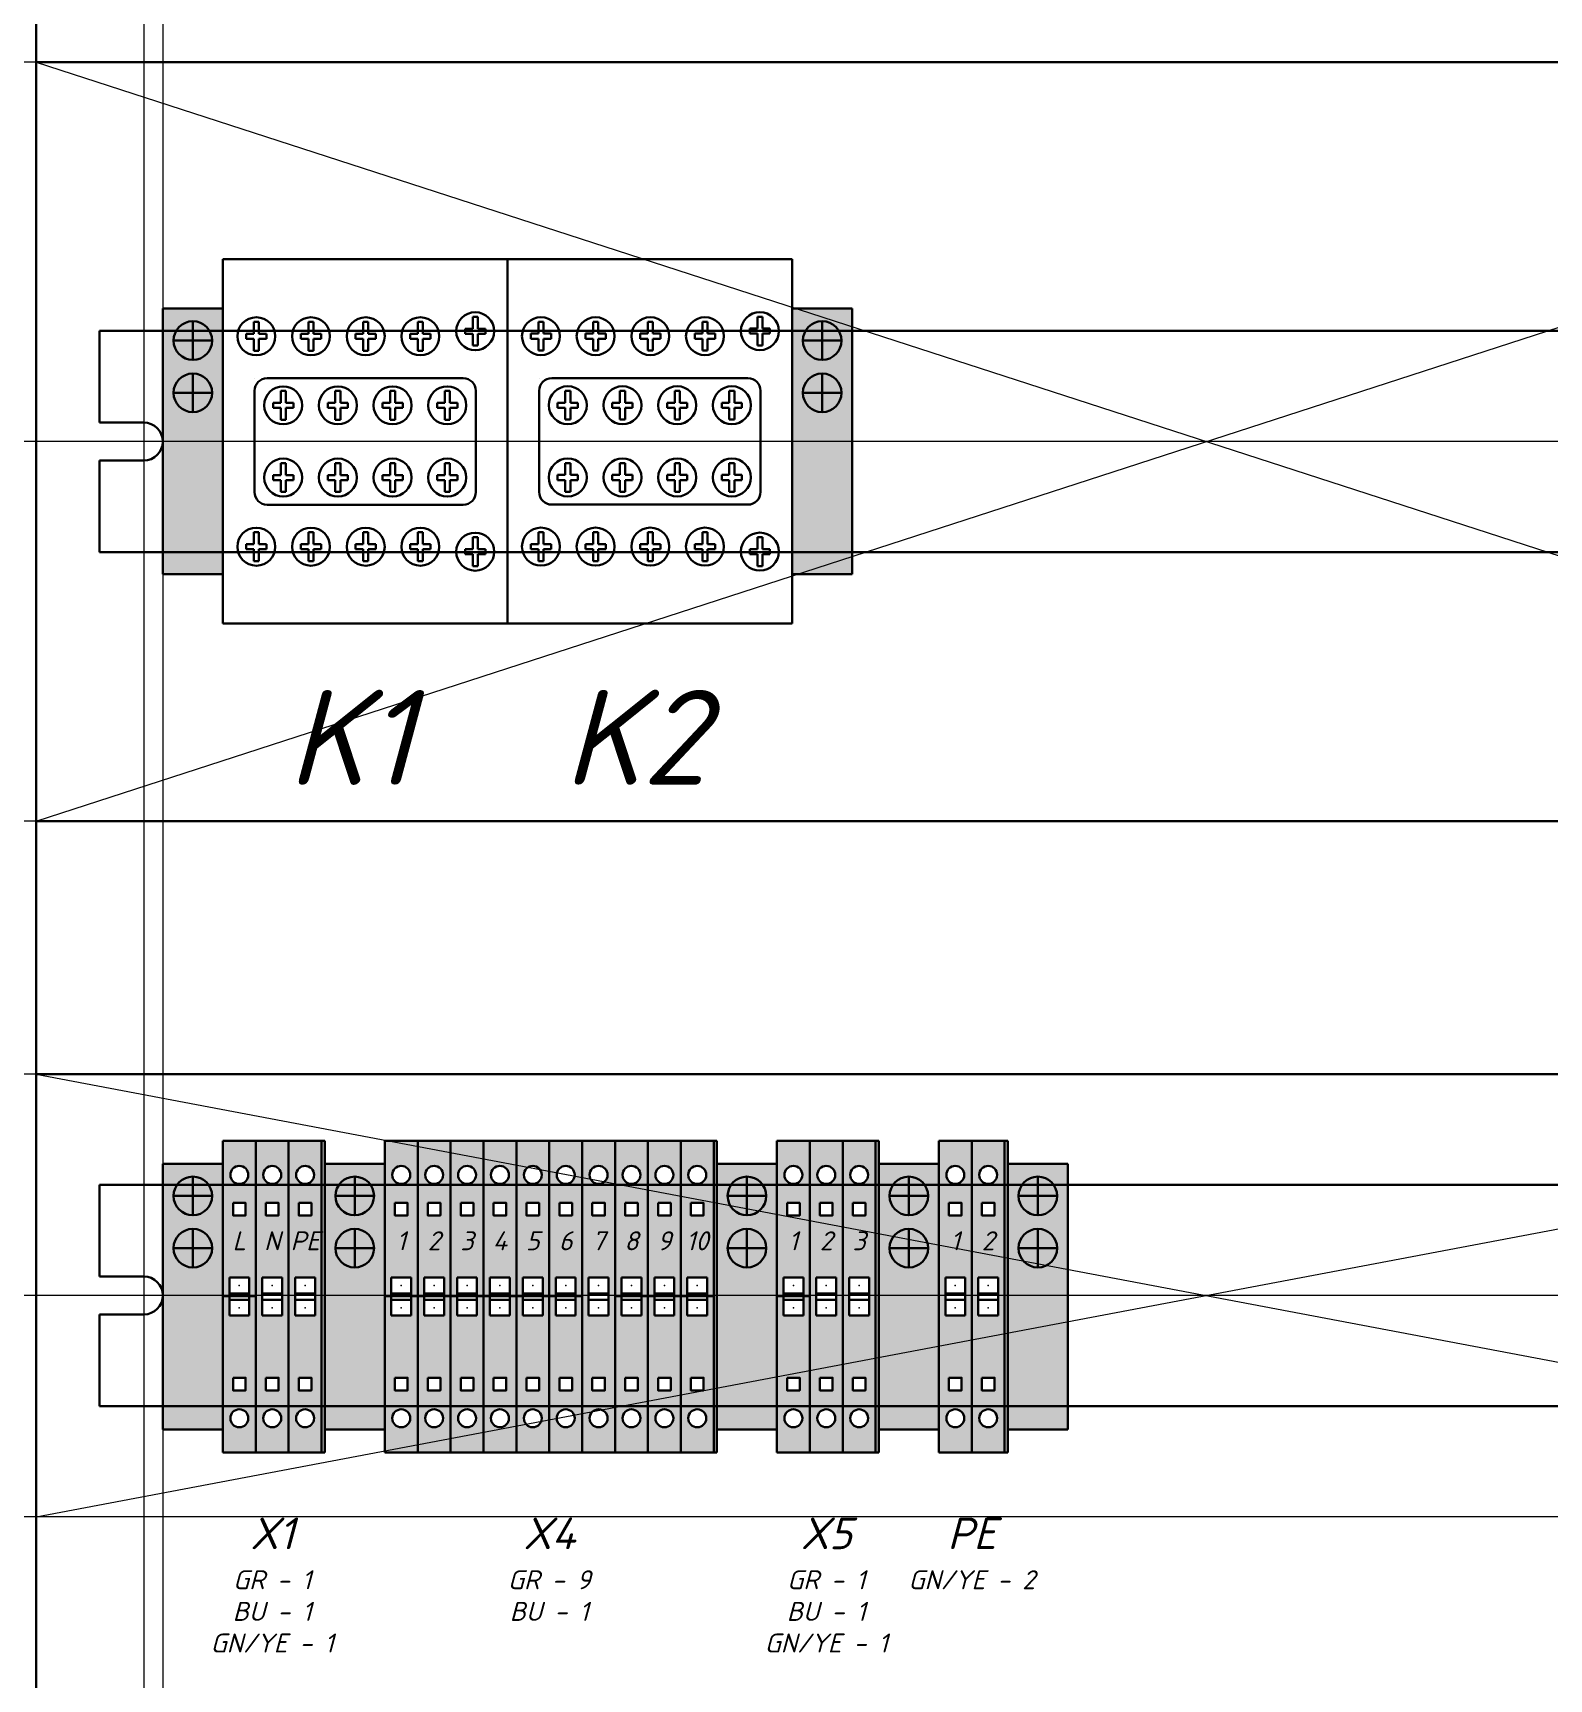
# Model space of a CAD drawing. Header units: millimetres. Extents: x 0 to 53000, y -591 to 24400.
# Drawn here: x 15937.4 to 16177.2, y 12197.7 to 12458 of the extents above; entities that cross this region are included whole.
import ezdxf
from ezdxf.enums import TextEntityAlignment as Align

# ---------------------------------------------------------------- set-up
doc = ezdxf.new("R2010")
doc.units = ezdxf.units.MM
for name, color, linetype, lineweight in [('КК перф 40х60', 6, 'Continuous', 30), ('Основная', 7, 'Continuous', 30), ('Трубка ПВХ', 8, 'Continuous', 40)]:
    doc.layers.add(name, color=color, linetype=linetype, lineweight=lineweight)
doc.layers.add('Привязки', color=2, linetype='Continuous', lineweight=0, plot=False, transparency=0.8)
doc.styles.add('текст', font='isocpeui.ttf')

# ---------------------------------------------------------------- blocks, each defined once
blk = doc.blocks.new('Стопор на DIN')
at = {"layer": 'Основная', "true_color": 0x939598}
h = blk.add_hatch(color=252, dxfattribs=at)
h.dxf.hatch_style = 1
h.paths.add_polyline_path([(0, 21), (-9.5, 21), (-9.5, -21), (0, -21)])
at = {"layer": 'Основная'}
for p, q in [((-9.5, -21), (-9.5, 21)), ((-9.5, 21), (0, 21)), ((0, 21), (0, -21)), ((-4.75, 18.97), (-4.75, 12.87)), ((-4.75, 15.92), (-7.8, 15.92)), ((-7.8, 15.92), (-1.7, 15.92)), ((-4.75, 10.71), (-4.75, 4.6)), ((-7.8, 7.66), (-1.7, 7.66)), ((-9.5, -21), (0, -21))]:
    blk.add_line(p, q, dxfattribs=at)
for centre in [(-4.75, 15.92), (-4.75, 7.66)]:
    blk.add_circle(centre, 3.05, dxfattribs=at)
blk = doc.blocks.new('KM с допами')
at = {"layer": 'Основная'}
for p, q in [((0, 28.8), (0, 28.8)), ((0, 28.8), (0, 25.8)), ((0, 28.8), (1.4, 28.8)), ((0, 28.8), (0, -28.8)), ((1.4, 28.8), (1.4, 28.8)), ((43.6, 28.8), (1.4, 28.8)), ((43.6, 28.8), (43.6, 28.8)), ((45, 28.8), (43.6, 28.8)), ((45, 28.8), (45, 28.8)), ((45, 28.8), (45, 25.8)), ((0, 23.41), (0, 25.8)), ((0, 25.8), (0, 25.8)), ((45, 25.8), (45, 25.8)), ((45, 23.41), (45, 25.8)), ((0, -23.41), (0, 23.41)), ((0, 23.41), (0, 23.41)), ((0, 22.01), (0, 22.01)), ((45, 23.41), (45, 23.41)), ((45, -23.41), (45, 23.41)), ((45, 22.01), (45, 22.01)), ((4.89, 18.91), (5.69, 18.91)), ((4.89, 17.03), (4.89, 18.91)), ((4.89, 18.91), (4.89, 18.91)), ((5.69, 18.91), (5.69, 17.03)), ((5.69, 18.91), (5.69, 18.91)), ((13.53, 18.91), (14.33, 18.91)), ((13.53, 17.03), (13.53, 18.91)), ((13.53, 18.91), (13.53, 18.91)), ((14.33, 18.91), (14.33, 17.03)), ((14.33, 18.91), (14.33, 18.91)), ((22.18, 18.91), (22.98, 18.91)), ((22.18, 17.03), (22.18, 18.91)), ((22.18, 18.91), (22.18, 18.91)), ((22.98, 18.91), (22.98, 17.03)), ((22.98, 18.91), (22.98, 18.91)), ((30.82, 18.91), (31.62, 18.91)), ((30.82, 17.03), (30.82, 18.91)), ((30.82, 18.91), (30.82, 18.91)), ((31.62, 18.91), (31.62, 17.03)), ((31.62, 18.91), (31.62, 18.91)), ((39.5, 19.71), (40.3, 19.71)), ((39.5, 17.83), (39.5, 19.71)), ((39.5, 19.71), (39.5, 19.71)), ((40.3, 19.71), (40.3, 17.83)), ((40.3, 19.71), (40.3, 19.71)), ((0, 16.49), (0, 16.49)), ((3.68, 16.23), (3.68, 17.03)), ((3.68, 17.03), (4.89, 17.03)), ((3.68, 17.03), (3.68, 17.03)), ((4.89, 16.23), (3.68, 16.23)), ((3.68, 16.23), (3.68, 16.23)), ((4.89, 17.03), (4.89, 17.03)), ((4.89, 14.35), (4.89, 16.23)), ((4.89, 16.23), (4.89, 16.23)), ((5.69, 17.03), (6.89, 17.03)), ((5.69, 17.03), (5.69, 17.03)), ((6.89, 16.23), (5.69, 16.23)), ((5.69, 16.23), (5.69, 14.35)), ((5.69, 16.23), (5.69, 16.23)), ((6.89, 17.03), (6.89, 16.23)), ((6.89, 17.03), (6.89, 17.03)), ((6.89, 16.23), (6.89, 16.23)), ((12.33, 16.23), (12.33, 17.03)), ((12.33, 17.03), (13.53, 17.03)), ((12.33, 17.03), (12.33, 17.03)), ((13.53, 16.23), (12.33, 16.23)), ((12.33, 16.23), (12.33, 16.23)), ((13.53, 17.03), (13.53, 17.03)), ((13.53, 14.35), (13.53, 16.23)), ((13.53, 16.23), (13.53, 16.23)), ((14.33, 17.03), (15.54, 17.03)), ((14.33, 17.03), (14.33, 17.03)), ((15.54, 16.23), (14.33, 16.23)), ((14.33, 16.23), (14.33, 14.35)), ((14.33, 16.23), (14.33, 16.23)), ((15.54, 17.03), (15.54, 16.23)), ((15.54, 17.03), (15.54, 17.03)), ((15.54, 16.23), (15.54, 16.23)), ((20.98, 16.23), (20.98, 17.03)), ((20.98, 17.03), (22.18, 17.03)), ((20.98, 17.03), (20.98, 17.03)), ((22.18, 16.23), (20.98, 16.23)), ((20.98, 16.23), (20.98, 16.23)), ((22.18, 17.03), (22.18, 17.03)), ((22.18, 14.35), (22.18, 16.23)), ((22.18, 16.23), (22.18, 16.23)), ((22.98, 17.03), (24.18, 17.03)), ((22.98, 17.03), (22.98, 17.03)), ((24.18, 16.23), (22.98, 16.23)), ((22.98, 16.23), (22.98, 14.35)), ((22.98, 16.23), (22.98, 16.23)), ((24.18, 17.03), (24.18, 16.23)), ((24.18, 17.03), (24.18, 17.03)), ((24.18, 16.23), (24.18, 16.23)), ((29.62, 16.23), (29.62, 17.03)), ((29.62, 17.03), (30.82, 17.03)), ((29.62, 17.03), (29.62, 17.03)), ((30.82, 16.23), (29.62, 16.23)), ((29.62, 16.23), (29.62, 16.23)), ((30.82, 17.03), (30.82, 17.03)), ((30.82, 14.35), (30.82, 16.23)), ((30.82, 16.23), (30.82, 16.23)), ((31.62, 17.03), (32.83, 17.03)), ((31.62, 17.03), (31.62, 17.03)), ((32.83, 16.23), (31.62, 16.23)), ((31.62, 16.23), (31.62, 14.35)), ((31.62, 16.23), (31.62, 16.23)), ((32.83, 17.03), (32.83, 16.23)), ((32.83, 17.03), (32.83, 17.03)), ((32.83, 16.23), (32.83, 16.23)), ((38.29, 17.03), (38.29, 17.83)), ((38.29, 17.83), (39.5, 17.83)), ((38.29, 17.83), (38.29, 17.83)), ((39.5, 17.03), (38.29, 17.03)), ((38.29, 17.03), (38.29, 17.03)), ((39.5, 17.83), (39.5, 17.83)), ((39.5, 15.15), (39.5, 17.03)), ((39.5, 17.03), (39.5, 17.03)), ((40.3, 17.83), (41.5, 17.83)), ((40.3, 17.83), (40.3, 17.83)), ((41.5, 17.03), (40.3, 17.03)), ((40.3, 17.03), (40.3, 15.15)), ((40.3, 17.03), (40.3, 17.03)), ((41.5, 17.83), (41.5, 17.03)), ((41.5, 17.83), (41.5, 17.83)), ((41.5, 17.03), (41.5, 17.03)), ((45, 16.49), (45, 16.49)), ((5.69, 14.35), (4.89, 14.35)), ((4.89, 14.35), (4.89, 14.35)), ((5.69, 14.35), (5.69, 14.35)), ((14.33, 14.35), (13.53, 14.35)), ((13.53, 14.35), (13.53, 14.35)), ((14.33, 14.35), (14.33, 14.35)), ((22.98, 14.35), (22.18, 14.35)), ((22.18, 14.35), (22.18, 14.35)), ((22.98, 14.35), (22.98, 14.35)), ((31.62, 14.35), (30.82, 14.35)), ((30.82, 14.35), (30.82, 14.35)), ((31.62, 14.35), (31.62, 14.35)), ((40.3, 15.15), (39.5, 15.15)), ((39.5, 15.15), (39.5, 15.15)), ((40.3, 15.15), (40.3, 15.15)), ((5, 10), (5, 10)), ((5, 8), (5, -8)), ((7, 10), (38, 10)), ((9.14, 7.99), (9.94, 7.99)), ((9.14, 6.11), (9.14, 7.99)), ((9.14, 7.99), (9.14, 7.99)), ((9.94, 7.99), (9.94, 6.11)), ((9.94, 7.99), (9.94, 7.99)), ((17.77, 7.99), (18.58, 7.99)), ((17.77, 6.11), (17.77, 7.99)), ((17.77, 7.99), (17.77, 7.99)), ((18.58, 7.99), (18.58, 6.11)), ((18.58, 7.99), (18.58, 7.99)), ((26.43, 7.99), (27.23, 7.99)), ((26.43, 6.11), (26.43, 7.99)), ((26.43, 7.99), (26.43, 7.99)), ((27.23, 7.99), (27.23, 6.11)), ((27.23, 7.99), (27.23, 7.99)), ((35.07, 7.99), (35.87, 7.99)), ((35.07, 6.11), (35.07, 7.99)), ((35.07, 7.99), (35.07, 7.99)), ((35.87, 7.99), (35.87, 6.11)), ((35.87, 7.99), (35.87, 7.99)), ((40, 8), (40, -8)), ((7.93, 5.31), (7.93, 6.11)), ((7.93, 6.11), (9.14, 6.11)), ((7.93, 6.11), (7.93, 6.11)), ((9.14, 5.31), (7.93, 5.31)), ((7.93, 5.31), (7.93, 5.31)), ((9.14, 6.11), (9.14, 6.11)), ((9.14, 3.44), (9.14, 5.31)), ((9.14, 5.31), (9.14, 5.31)), ((9.94, 6.11), (11.14, 6.11)), ((9.94, 6.11), (9.94, 6.11)), ((11.14, 5.31), (9.94, 5.31)), ((9.94, 5.31), (9.94, 3.44)), ((9.94, 5.31), (9.94, 5.31)), ((11.14, 6.11), (11.14, 5.31)), ((11.14, 6.11), (11.14, 6.11)), ((11.14, 5.31), (11.14, 5.31)), ((16.57, 5.31), (16.57, 6.11)), ((16.57, 6.11), (17.77, 6.11)), ((16.57, 6.11), (16.57, 6.11)), ((17.77, 5.31), (16.57, 5.31)), ((16.57, 5.31), (16.57, 5.31)), ((17.77, 6.11), (17.77, 6.11)), ((17.77, 3.44), (17.77, 5.31)), ((17.77, 5.31), (17.77, 5.31)), ((18.58, 6.11), (19.78, 6.11)), ((18.58, 6.11), (18.58, 6.11)), ((19.78, 5.31), (18.58, 5.31)), ((18.58, 5.31), (18.58, 3.44)), ((18.58, 5.31), (18.58, 5.31)), ((19.78, 6.11), (19.78, 5.31)), ((19.78, 6.11), (19.78, 6.11)), ((19.78, 5.31), (19.78, 5.31)), ((25.22, 5.31), (25.22, 6.11)), ((25.22, 6.11), (26.43, 6.11)), ((25.22, 6.11), (25.22, 6.11)), ((26.43, 5.31), (25.22, 5.31)), ((25.22, 5.31), (25.22, 5.31)), ((26.43, 6.11), (26.43, 6.11)), ((26.43, 3.44), (26.43, 5.31)), ((26.43, 5.31), (26.43, 5.31)), ((27.23, 6.11), (28.43, 6.11)), ((27.23, 6.11), (27.23, 6.11)), ((28.43, 5.31), (27.23, 5.31)), ((27.23, 5.31), (27.23, 3.44)), ((27.23, 5.31), (27.23, 5.31)), ((28.43, 6.11), (28.43, 5.31)), ((28.43, 6.11), (28.43, 6.11)), ((28.43, 5.31), (28.43, 5.31)), ((33.86, 5.31), (33.86, 6.11)), ((33.86, 6.11), (35.07, 6.11)), ((33.86, 6.11), (33.86, 6.11)), ((35.07, 5.31), (33.86, 5.31)), ((33.86, 5.31), (33.86, 5.31)), ((35.07, 6.11), (35.07, 6.11)), ((35.07, 3.44), (35.07, 5.31)), ((35.07, 5.31), (35.07, 5.31)), ((35.87, 6.11), (37.07, 6.11)), ((35.87, 6.11), (35.87, 6.11)), ((37.07, 5.31), (35.87, 5.31)), ((35.87, 5.31), (35.87, 3.44)), ((35.87, 5.31), (35.87, 5.31)), ((37.07, 6.11), (37.07, 5.31)), ((37.07, 6.11), (37.07, 6.11)), ((37.07, 5.31), (37.07, 5.31)), ((9.94, 3.44), (9.14, 3.44)), ((9.14, 3.44), (9.14, 3.44)), ((9.94, 3.44), (9.94, 3.44)), ((18.58, 3.44), (17.77, 3.44)), ((17.77, 3.44), (17.77, 3.44)), ((18.58, 3.44), (18.58, 3.44)), ((27.23, 3.44), (26.43, 3.44)), ((26.43, 3.44), (26.43, 3.44)), ((27.23, 3.44), (27.23, 3.44)), ((35.87, 3.44), (35.07, 3.44)), ((35.07, 3.44), (35.07, 3.44)), ((35.87, 3.44), (35.87, 3.44)), ((9.94, -3.44), (9.14, -3.44)), ((9.14, -3.44), (9.14, -5.31)), ((9.14, -3.44), (9.14, -3.44)), ((9.94, -5.31), (9.94, -3.44)), ((9.94, -3.44), (9.94, -3.44)), ((18.58, -3.44), (17.77, -3.44)), ((17.77, -3.44), (17.77, -5.31)), ((17.77, -3.44), (17.77, -3.44)), ((18.58, -5.31), (18.58, -3.44)), ((18.58, -3.44), (18.58, -3.44)), ((27.23, -3.44), (26.43, -3.44)), ((26.43, -3.44), (26.43, -5.31)), ((26.43, -3.44), (26.43, -3.44)), ((27.23, -5.31), (27.23, -3.44)), ((27.23, -3.44), (27.23, -3.44)), ((35.87, -3.44), (35.07, -3.44)), ((35.07, -3.44), (35.07, -5.31)), ((35.07, -3.44), (35.07, -3.44)), ((35.87, -5.31), (35.87, -3.44)), ((35.87, -3.44), (35.87, -3.44)), ((9.14, -5.31), (7.93, -5.31)), ((7.93, -5.31), (7.93, -6.11)), ((7.93, -5.31), (7.93, -5.31)), ((7.93, -6.11), (9.14, -6.11)), ((7.93, -6.11), (7.93, -6.11)), ((9.14, -5.31), (9.14, -5.31)), ((9.14, -6.11), (9.14, -7.99)), ((9.14, -6.11), (9.14, -6.11)), ((11.14, -5.31), (9.94, -5.31)), ((9.94, -5.31), (9.94, -5.31)), ((9.94, -7.99), (9.94, -6.11)), ((9.94, -6.11), (11.14, -6.11)), ((9.94, -6.11), (9.94, -6.11)), ((11.14, -6.11), (11.14, -5.31)), ((11.14, -5.31), (11.14, -5.31)), ((11.14, -6.11), (11.14, -6.11)), ((17.77, -5.31), (16.57, -5.31)), ((16.57, -5.31), (16.57, -6.11)), ((16.57, -5.31), (16.57, -5.31)), ((16.57, -6.11), (17.77, -6.11)), ((16.57, -6.11), (16.57, -6.11)), ((17.77, -5.31), (17.77, -5.31)), ((17.77, -6.11), (17.77, -7.99)), ((17.77, -6.11), (17.77, -6.11)), ((19.78, -5.31), (18.58, -5.31)), ((18.58, -5.31), (18.58, -5.31)), ((18.58, -7.99), (18.58, -6.11)), ((18.58, -6.11), (19.78, -6.11)), ((18.58, -6.11), (18.58, -6.11)), ((19.78, -6.11), (19.78, -5.31)), ((19.78, -5.31), (19.78, -5.31)), ((19.78, -6.11), (19.78, -6.11)), ((26.43, -5.31), (25.22, -5.31)), ((25.22, -5.31), (25.22, -6.11)), ((25.22, -5.31), (25.22, -5.31)), ((25.22, -6.11), (26.43, -6.11)), ((25.22, -6.11), (25.22, -6.11)), ((26.43, -5.31), (26.43, -5.31)), ((26.43, -6.11), (26.43, -7.99)), ((26.43, -6.11), (26.43, -6.11)), ((28.43, -5.31), (27.23, -5.31)), ((27.23, -5.31), (27.23, -5.31)), ((27.23, -7.99), (27.23, -6.11)), ((27.23, -6.11), (28.43, -6.11)), ((27.23, -6.11), (27.23, -6.11)), ((28.43, -6.11), (28.43, -5.31)), ((28.43, -5.31), (28.43, -5.31)), ((28.43, -6.11), (28.43, -6.11)), ((35.07, -5.31), (33.86, -5.31)), ((33.86, -5.31), (33.86, -6.11)), ((33.86, -5.31), (33.86, -5.31)), ((33.86, -6.11), (35.07, -6.11)), ((33.86, -6.11), (33.86, -6.11)), ((35.07, -5.31), (35.07, -5.31)), ((35.07, -6.11), (35.07, -7.99)), ((35.07, -6.11), (35.07, -6.11)), ((37.07, -5.31), (35.87, -5.31)), ((35.87, -5.31), (35.87, -5.31)), ((35.87, -7.99), (35.87, -6.11)), ((35.87, -6.11), (37.07, -6.11)), ((35.87, -6.11), (35.87, -6.11)), ((37.07, -6.11), (37.07, -5.31)), ((37.07, -5.31), (37.07, -5.31)), ((37.07, -6.11), (37.07, -6.11)), ((7, -10), (38, -10)), ((9.14, -7.99), (9.94, -7.99)), ((9.14, -7.99), (9.14, -7.99)), ((9.94, -7.99), (9.94, -7.99)), ((17.77, -7.99), (18.58, -7.99)), ((17.77, -7.99), (17.77, -7.99)), ((18.58, -7.99), (18.58, -7.99)), ((26.43, -7.99), (27.23, -7.99)), ((26.43, -7.99), (26.43, -7.99)), ((27.23, -7.99), (27.23, -7.99)), ((35.07, -7.99), (35.87, -7.99)), ((35.07, -7.99), (35.07, -7.99)), ((35.87, -7.99), (35.87, -7.99)), ((4.89, -14.36), (5.69, -14.36)), ((4.89, -16.24), (4.89, -14.36)), ((4.89, -14.36), (4.89, -14.36)), ((5.69, -14.36), (5.69, -16.24)), ((5.69, -14.36), (5.69, -14.36)), ((13.53, -14.36), (14.33, -14.36)), ((13.53, -16.24), (13.53, -14.36)), ((13.53, -14.36), (13.53, -14.36)), ((14.33, -14.36), (14.33, -16.24)), ((14.33, -14.36), (14.33, -14.36)), ((22.18, -14.36), (22.98, -14.36)), ((22.18, -16.24), (22.18, -14.36)), ((22.18, -14.36), (22.18, -14.36)), ((22.98, -14.36), (22.98, -16.24)), ((22.98, -14.36), (22.98, -14.36)), ((30.82, -14.36), (31.62, -14.36)), ((30.82, -16.24), (30.82, -14.36)), ((30.82, -14.36), (30.82, -14.36)), ((31.62, -14.36), (31.62, -16.24)), ((31.62, -14.36), (31.62, -14.36)), ((39.5, -15.15), (40.3, -15.15)), ((39.5, -17.03), (39.5, -15.15)), ((39.5, -15.15), (39.5, -15.15)), ((39.5, -15.15), (40.3, -15.15)), ((39.5, -17.03), (39.5, -15.15)), ((39.5, -15.15), (39.5, -15.15)), ((40.3, -15.15), (40.3, -17.03)), ((40.3, -15.15), (40.3, -15.15)), ((40.3, -15.15), (40.3, -17.03)), ((40.3, -15.15), (40.3, -15.15)), ((0, -16.49), (0, -16.49)), ((0, -17.5), (0, -17.5)), ((3.68, -17.04), (3.68, -16.24)), ((3.68, -16.24), (4.89, -16.24)), ((3.68, -16.24), (3.68, -16.24)), ((4.89, -17.04), (3.68, -17.04)), ((3.68, -17.04), (3.68, -17.04)), ((4.89, -16.24), (4.89, -16.24)), ((4.89, -18.92), (4.89, -17.04)), ((4.89, -17.04), (4.89, -17.04)), ((5.69, -16.24), (6.89, -16.24)), ((5.69, -16.24), (5.69, -16.24)), ((6.89, -17.04), (5.69, -17.04)), ((5.69, -17.04), (5.69, -18.92)), ((5.69, -17.04), (5.69, -17.04)), ((6.89, -16.24), (6.89, -17.04)), ((6.89, -16.24), (6.89, -16.24)), ((6.89, -17.04), (6.89, -17.04)), ((12.33, -17.04), (12.33, -16.24)), ((12.33, -16.24), (13.53, -16.24)), ((12.33, -16.24), (12.33, -16.24)), ((13.53, -17.04), (12.33, -17.04)), ((12.33, -17.04), (12.33, -17.04)), ((13.53, -16.24), (13.53, -16.24)), ((13.53, -18.92), (13.53, -17.04)), ((13.53, -17.04), (13.53, -17.04)), ((14.33, -16.24), (15.54, -16.24)), ((14.33, -16.24), (14.33, -16.24)), ((15.54, -17.04), (14.33, -17.04)), ((14.33, -17.04), (14.33, -18.92)), ((14.33, -17.04), (14.33, -17.04)), ((15.54, -16.24), (15.54, -17.04)), ((15.54, -16.24), (15.54, -16.24)), ((15.54, -17.04), (15.54, -17.04)), ((20.98, -17.04), (20.98, -16.24)), ((20.98, -16.24), (22.18, -16.24)), ((20.98, -16.24), (20.98, -16.24)), ((22.18, -17.04), (20.98, -17.04)), ((20.98, -17.04), (20.98, -17.04)), ((22.18, -16.24), (22.18, -16.24)), ((22.18, -18.92), (22.18, -17.04)), ((22.18, -17.04), (22.18, -17.04)), ((22.98, -16.24), (24.18, -16.24)), ((22.98, -16.24), (22.98, -16.24)), ((24.18, -17.04), (22.98, -17.04)), ((22.98, -17.04), (22.98, -18.92)), ((22.98, -17.04), (22.98, -17.04)), ((24.18, -16.24), (24.18, -17.04)), ((24.18, -16.24), (24.18, -16.24)), ((24.18, -17.04), (24.18, -17.04)), ((29.62, -17.04), (29.62, -16.24)), ((29.62, -16.24), (30.82, -16.24)), ((29.62, -16.24), (29.62, -16.24)), ((30.82, -17.04), (29.62, -17.04)), ((29.62, -17.04), (29.62, -17.04)), ((30.82, -16.24), (30.82, -16.24)), ((30.82, -18.92), (30.82, -17.04)), ((30.82, -17.04), (30.82, -17.04)), ((31.62, -16.24), (32.83, -16.24)), ((31.62, -16.24), (31.62, -16.24)), ((32.83, -17.04), (31.62, -17.04)), ((31.62, -17.04), (31.62, -18.92)), ((31.62, -17.04), (31.62, -17.04)), ((32.83, -16.24), (32.83, -17.04)), ((32.83, -16.24), (32.83, -16.24)), ((32.83, -17.04), (32.83, -17.04)), ((38.29, -17.83), (38.29, -17.03)), ((38.29, -17.03), (39.5, -17.03)), ((38.29, -17.03), (38.29, -17.03)), ((38.29, -17.83), (38.29, -17.03)), ((38.29, -17.03), (39.5, -17.03)), ((38.29, -17.03), (38.29, -17.03)), ((39.5, -17.83), (38.29, -17.83)), ((38.29, -17.83), (38.29, -17.83)), ((39.5, -17.83), (38.29, -17.83)), ((38.29, -17.83), (38.29, -17.83)), ((39.5, -17.03), (39.5, -17.03)), ((39.5, -17.03), (39.5, -17.03)), ((39.5, -19.71), (39.5, -17.83)), ((39.5, -17.83), (39.5, -17.83)), ((39.5, -19.71), (39.5, -17.83)), ((39.5, -17.83), (39.5, -17.83)), ((40.3, -17.03), (41.5, -17.03)), ((40.3, -17.03), (40.3, -17.03)), ((40.3, -17.03), (41.5, -17.03)), ((40.3, -17.03), (40.3, -17.03)), ((41.5, -17.83), (40.3, -17.83)), ((40.3, -17.83), (40.3, -19.71)), ((40.3, -17.83), (40.3, -17.83)), ((41.5, -17.83), (40.3, -17.83)), ((40.3, -17.83), (40.3, -19.71)), ((40.3, -17.83), (40.3, -17.83)), ((41.5, -17.03), (41.5, -17.83)), ((41.5, -17.03), (41.5, -17.03)), ((41.5, -17.03), (41.5, -17.83)), ((41.5, -17.03), (41.5, -17.03)), ((41.5, -17.83), (41.5, -17.83)), ((41.5, -17.83), (41.5, -17.83)), ((45, -16.49), (45, -16.49)), ((45, -17.5), (45, -17.5)), ((5.69, -18.92), (4.89, -18.92)), ((4.89, -18.92), (4.89, -18.92)), ((5.69, -18.92), (5.69, -18.92)), ((14.33, -18.92), (13.53, -18.92)), ((13.53, -18.92), (13.53, -18.92)), ((14.33, -18.92), (14.33, -18.92)), ((22.98, -18.92), (22.18, -18.92)), ((22.18, -18.92), (22.18, -18.92)), ((22.98, -18.92), (22.98, -18.92)), ((31.62, -18.92), (30.82, -18.92)), ((30.82, -18.92), (30.82, -18.92)), ((31.62, -18.92), (31.62, -18.92)), ((40.3, -19.71), (39.5, -19.71)), ((39.5, -19.71), (39.5, -19.71)), ((40.3, -19.71), (39.5, -19.71)), ((39.5, -19.71), (39.5, -19.71)), ((40.3, -19.71), (40.3, -19.71)), ((40.3, -19.71), (40.3, -19.71)), ((0, -22.01), (0, -22.01)), ((0, -25.8), (0, -23.41)), ((0, -23.41), (0, -23.41)), ((45, -22.01), (45, -22.01)), ((45, -23.41), (45, -23.41)), ((45, -25.8), (45, -23.41)), ((0, -25.8), (0, -28.8)), ((0, -25.8), (0, -25.8)), ((45, -25.8), (45, -25.8)), ((45, -25.8), (45, -28.8)), ((0, -28.8), (0, -28.8)), ((0, -28.8), (1.4, -28.8)), ((43.6, -28.8), (1.4, -28.8)), ((1.4, -28.8), (1.4, -28.8)), ((43.6, -28.8), (43.6, -28.8)), ((45, -28.8), (43.6, -28.8)), ((45, -28.8), (45, -28.8))]:
    blk.add_line(p, q, dxfattribs=at)
for centre, radius, start, end in [((5.29, 16.63), 3, 0, 180), ((13.93, 16.63), 3, 0, 180), ((22.58, 16.63), 3, 0, 180), ((31.22, 16.63), 3, 0, 180), ((39.9, 17.43), 3, 90, 180), ((39.9, 17.43), 3, 0, 90), ((5.29, 16.63), 3, 180, 270), ((5.29, 16.63), 3, 270, 0), ((13.93, 16.63), 3, 180, 270), ((13.93, 16.63), 3, 270, 0), ((22.58, 16.63), 3, 180, 270), ((22.58, 16.63), 3, 270, 0), ((31.22, 16.63), 3, 180, 270), ((31.22, 16.63), 3, 270, 0), ((39.9, 17.43), 3, 180, 0), ((7, 8), 2, 90, 180), ((9.53, 5.71), 3, 0, 180), ((18.18, 5.71), 3, 0, 180), ((26.83, 5.71), 3, 0, 180), ((35.47, 5.71), 3, 0, 180), ((38, 8), 2, 0, 90), ((9.53, 5.71), 3, 180, 270), ((9.53, 5.71), 3, 270, 0), ((18.18, 5.71), 3, 180, 270), ((18.18, 5.71), 3, 270, 0), ((26.83, 5.71), 3, 180, 270), ((26.83, 5.71), 3, 270, 0), ((35.47, 5.71), 3, 180, 270), ((35.47, 5.71), 3, 270, 0), ((9.53, -5.71), 3, 90, 180), ((9.53, -5.71), 3, 0, 90), ((18.18, -5.71), 3, 90, 180), ((18.18, -5.71), 3, 0, 90), ((26.83, -5.71), 3, 90, 180), ((26.83, -5.71), 3, 0, 90), ((35.47, -5.71), 3, 90, 180), ((35.47, -5.71), 3, 0, 90), ((9.53, -5.71), 3, 180, 0), ((18.18, -5.71), 3, 180, 0), ((26.83, -5.71), 3, 180, 0), ((35.47, -5.71), 3, 180, 0), ((7, -8), 2, 180, 270), ((38, -8), 2, 270, 0), ((5.29, -16.64), 3, 0, 180), ((13.93, -16.64), 3, 90, 180), ((13.93, -16.64), 3, 0, 90), ((22.58, -16.64), 3, 90, 180), ((22.58, -16.64), 3, 0, 90), ((31.22, -16.64), 3, 0, 180), ((39.9, -17.43), 3, 90, 180), ((39.9, -17.43), 3, 0, 180), ((39.9, -17.43), 3, 0, 90), ((5.29, -16.64), 3, 180, 270), ((5.29, -16.64), 3, 270, 0), ((13.93, -16.64), 3, 180, 0), ((22.58, -16.64), 3, 180, 0), ((31.22, -16.64), 3, 180, 270), ((31.22, -16.64), 3, 270, 0), ((39.9, -17.43), 3, 180, 270), ((39.9, -17.43), 3, 270, 0)]:
    blk.add_arc(centre, radius, start, end, dxfattribs=at)
at = {"layer": 'Основная', "style": 'текст'}
blk.add_attdef('№', text='', height=20, dxfattribs=at).set_placement((20.14, -46.8), align=Align.MIDDLE_CENTER)
blk = doc.blocks.new('КПИ 2-2.5')
at = {"layer": 'Основная'}
for p, q in [((0, -24.65), (0, 24.65)), ((0, 24.65), (5.2, 24.65)), ((5.2, 24.65), (5.2, -24.65)), ((2.6, 3), (1.025, 3)), ((1.025, 3), (1.025, 0)), ((4.175, 3), (2.6, 3)), ((4.175, 3), (4.175, 0)), ((1.025, 0.5), (4.175, 0.5)), ((1.025, 0.5), (4.175, 0.5)), ((1.025, 0), (1.025, -3)), ((4.175, 0), (4.175, -3)), ((4.175, -0.5), (1.025, -0.5)), ((1.025, -0.5), (4.175, -0.5)), ((2.6, -3), (1.025, -3)), ((4.175, -3), (2.6, -3)), ((5.2, -24.65), (0, -24.65))]:
    blk.add_line(p, q, dxfattribs=at)
for points in [[(1.6, 14.825), (3.6, 14.825), (3.6, 12.825), (1.6, 12.825)], [(1.6, -12.825), (3.6, -12.825), (3.6, -14.825), (1.6, -14.825)]]:
    blk.add_lwpolyline(points, close=True, dxfattribs=at)
for centre in [(2.6, 19.2375), (2.6, -19.2375)]:
    blk.add_circle(centre, 1.4187, dxfattribs=at)
blk = doc.blocks.new('КПИ 2-2.5 ЖЗ')
at = {"layer": 'Основная', "true_color": 0x939598}
h = blk.add_hatch(color=252, dxfattribs=at)
h.set_gradient(color1=(19, 103, 52), color2=(200, 201, 45), rotation=45, name='CYLINDER')
h.paths.add_polyline_path([(5.2, 24.65), (0, 24.65), (0, 0), (1.03, 0), (1.03, 3), (2.6, 3), (4.17, 3), (4.17, -3), (5.2, -3)])
h.paths.add_polyline_path([(1.6, 12.82), (1.6, 14.82), (3.6, 14.82), (3.6, 12.82)], flags=16)
edge = h.paths.add_edge_path(flags=16)
edge.add_arc((2.6, 19.24), 1.42, 0, 360)
at = {"layer": 'Основная'}
h = blk.add_hatch(color=256, dxfattribs=at)
h.set_gradient(color1=(200, 201, 45), color2=(19, 103, 52), rotation=45, name='CYLINDER')
h.paths.add_polyline_path([(5.2, 0), (4.17, 0), (4.17, -3), (2.6, -3), (1.03, -3), (1.03, 3), (0, 3), (0, -24.65), (5.2, -24.65)])
h.paths.add_polyline_path([(3.6, -12.82), (3.6, -14.82), (1.6, -14.82), (1.6, -12.82)], flags=16)
edge = h.paths.add_edge_path(flags=16)
edge.add_arc((2.6, -19.24), 1.42, 0, 360)
at = {"layer": 'Привязки'}
for centre in [(2.6, 1.75), (2.6, -1.75)]:
    blk.add_circle(centre, 0.00000908, dxfattribs=at)
for p in [(2.6, 1.75), (2.6, 1.75), (2.6, 1.75), (2.6, 1.75), (2.6, 1.75), (2.6, 1.75), (2.6, -1.75), (2.6, -1.75), (2.6, -1.75), (2.6, -1.75), (2.6, -1.75), (2.6, -1.75)]:
    blk.add_point(p, dxfattribs=at)
at = {"layer": 'Основная'}
blk.add_blockref('КПИ 2-2.5', (0, 0), dxfattribs=at)
blk = doc.blocks.new('КПИ 2-2.5 серая')
at = {"layer": 'Основная', "true_color": 0x939598}
h = blk.add_hatch(color=252, dxfattribs=at)
h.dxf.hatch_style = 1
h.paths.add_polyline_path([(5.2, 24.65), (0, 24.65), (0, -24.65), (5.2, -24.65)])
h.paths.add_polyline_path([(4.17, 3), (4.17, 0), (4.17, -3), (2.6, -3), (1.03, -3), (1.03, 0), (1.03, 3), (2.6, 3)], flags=16)
h.paths.add_polyline_path([(1.6, 12.82), (1.6, 14.82), (3.6, 14.82), (3.6, 12.82)], flags=16)
h.paths.add_polyline_path([(1.18, 19.24, -1), (4.02, 19.24, -1)], flags=16)
h.paths.add_polyline_path([(3.6, -12.82), (3.6, -14.82), (1.6, -14.82), (1.6, -12.82)], flags=16)
h.paths.add_polyline_path([(4.02, -19.24, -1), (1.18, -19.24, -1)], flags=16)
at = {"layer": 'Привязки'}
blk.add_line((0, 0), (5.2, 0), dxfattribs=at)
for centre in [(2.6, 1.75), (2.6, -1.75)]:
    blk.add_circle(centre, 0.00000908, dxfattribs=at)
for p in [(2.6, 1.75), (2.6, 1.75), (2.6, 1.75), (2.6, 1.75), (2.6, 1.75), (2.6, 1.75), (2.6, -1.75), (2.6, -1.75), (2.6, -1.75), (2.6, -1.75), (2.6, -1.75), (2.6, -1.75)]:
    blk.add_point(p, dxfattribs=at)
at = {"layer": 'Основная'}
blk.add_blockref('КПИ 2-2.5', (0, 0), dxfattribs=at)
blk = doc.blocks.new('КПИ 2-2.5 синяя')
at = {"layer": 'Основная', "true_color": 0x22346e}
h = blk.add_hatch(color=159, dxfattribs=at)
h.dxf.hatch_style = 1
h.paths.add_polyline_path([(5.2, 24.65), (0, 24.65), (0, -24.65), (5.2, -24.65)])
h.paths.add_polyline_path([(4.17, 3), (4.17, 0), (4.17, -3), (2.6, -3), (1.03, -3), (1.03, 0), (1.03, 3), (2.6, 3)], flags=16)
h.paths.add_polyline_path([(1.6, 12.82), (1.6, 14.82), (3.6, 14.82), (3.6, 12.82)], flags=16)
h.paths.add_polyline_path([(1.18, 19.24, -1), (4.02, 19.24, -1)], flags=16)
h.paths.add_polyline_path([(3.6, -12.82), (3.6, -14.82), (1.6, -14.82), (1.6, -12.82)], flags=16)
h.paths.add_polyline_path([(4.02, -19.24, -1), (1.18, -19.24, -1)], flags=16)
at = {"layer": 'Привязки'}
for centre in [(2.6, 1.75), (2.6, -1.75)]:
    blk.add_circle(centre, 0.00000908, dxfattribs=at)
for p in [(2.6, 1.75), (2.6, 1.75), (2.6, 1.75), (2.6, 1.75), (2.6, 1.75), (2.6, 1.75), (2.6, -1.75), (2.6, -1.75), (2.6, -1.75), (2.6, -1.75), (2.6, -1.75), (2.6, -1.75)]:
    blk.add_point(p, dxfattribs=at)
at = {"layer": 'Основная'}
blk.add_blockref('КПИ 2-2.5', (0, 0), dxfattribs=at)
blk = doc.blocks.new('Заглушка КПИ серая 1.5-2.5')
at = {"layer": 'Основная', "true_color": 0x939598}
h = blk.add_hatch(color=252, dxfattribs=at)
h.dxf.hatch_style = 1
h.paths.add_polyline_path([(0, -24.65), (0.5, -24.65), (0.5, 24.65), (0, 24.65)])
at = {"layer": 'Основная'}
for p, q in [((0, 24.65), (0, -24.65)), ((0.5, 24.65), (0, 24.65)), ((0.5, -24.65), (0.5, 24.65)), ((0, -24.65), (0.5, -24.65))]:
    blk.add_line(p, q, dxfattribs=at)

msp = doc.modelspace()

# ---------------------------------------------------------------- linework, layer by layer
at = {"layer": 'КК перф 40х60'}
for p, q in [((15937.98054, 12793.39713), (15937.98054, 12223.39713)), ((15937.94755, 12593.39842), (15937.98054, 12343.39713)), ((15937.98054, 12508.39713), (15937.98054, 12223.39713)), ((15937.96954, 12453.39713), (16307.96954, 12453.39713)), ((15937.98054, 12343.39713), (15937.98054, 12183.39713)), ((15937.98054, 12303.39713), (15937.98054, 12343.39713)), ((15937.96954, 12333.39713), (16307.96954, 12333.39713)), ((15937.96954, 12293.39713), (16307.96954, 12293.39713))]:
    msp.add_line(p, q, dxfattribs=at)
at = {"layer": 'Основная'}
for p, q in [((15947.98058, 12410.89713), (15947.98058, 12396.39713)), ((16297.98058, 12410.89712), (15947.98058, 12410.89712)), ((15954.98058, 12396.39713), (15947.98058, 12396.39713)), ((15957.98058, 12393.4299), (15957.98058, 12393.4299)), ((15947.98058, 12390.39713), (15954.98058, 12390.39713)), ((15947.98058, 12375.89713), (15947.98058, 12390.39713)), ((15947.98058, 12375.89712), (16297.98058, 12375.89712)), ((15947.98608, 12275.89713), (15947.98608, 12261.39713)), ((16297.98608, 12275.89712), (15947.98608, 12275.89712)), ((15954.98608, 12261.39713), (15947.98608, 12261.39713)), ((15957.98608, 12258.21479), (15957.98608, 12258.21479)), ((15947.98608, 12255.39713), (15954.98608, 12255.39713)), ((15947.98608, 12240.89713), (15947.98608, 12255.39713)), ((15947.98608, 12240.89712), (16297.98608, 12240.89712))]:
    msp.add_line(p, q, dxfattribs=at)
for centre, start, end in [((15954.98058, 12393.39713), 0, 90), ((15954.98058, 12393.39713), 270, 0), ((15954.98608, 12258.39713), 0, 90), ((15954.98608, 12258.39713), 270, 0)]:
    msp.add_arc(centre, 3, start, end, dxfattribs=at)
at = {"layer": 'Привязки'}
for p, q in [((15954.98053, 12793.39713), (15954.98053, 12183.39713)), ((15957.98053, 12793.39713), (15957.98053, 12183.39713)), ((17145.48807, 12453.39713), (14570.61223, 12453.39713)), ((15937.96954, 12333.39713), (16307.96954, 12453.39713)), ((15937.98054, 12453.39713), (16307.96954, 12333.39713)), ((17145.48807, 12393.39713), (14570.59028, 12393.39713)), ((17145.48807, 12333.39713), (14570.59028, 12333.39713)), ((17145.48807, 12293.39713), (14570.61223, 12293.39713)), ((15937.98054, 12223.39713), (16307.98054, 12293.39713)), ((15937.98054, 12293.39713), (16307.98055, 12223.39713)), ((17145.48807, 12258.39713), (14570.59578, 12258.39713)), ((17145.48807, 12223.39713), (14570.59023, 12223.39713))]:
    msp.add_line(p, q, dxfattribs=at)

# ---------------------------------------------------------------- block references
at = {"layer": 'Основная', "lineweight": -3}
ref = msp.add_blockref('КПИ 2-2.5 серая', (15967.48053, 12258.21479), dxfattribs=at)
ref.add_attrib('№', 'L', dxfattribs={"layer": '0', "height": 3, "style": 'текст'}).set_placement((15970.08053, 12267.03979), align=Align.MIDDLE_CENTER)
ref = msp.add_blockref('КПИ 2-2.5 серая', (15993.08053, 12258.21479), dxfattribs=at)
ref.add_attrib('№', '1', dxfattribs={"layer": '0', "height": 3, "style": 'текст'}).set_placement((15995.68053, 12267.03979), align=Align.MIDDLE_CENTER)
ref = msp.add_blockref('КПИ 2-2.5 серая', (15998.28053, 12258.21479), dxfattribs=at)
ref.add_attrib('№', '2', dxfattribs={"layer": '0', "height": 3, "style": 'текст'}).set_placement((16000.88053, 12267.03979), align=Align.MIDDLE_CENTER)
ref = msp.add_blockref('КПИ 2-2.5 серая', (16003.48053, 12258.21479), dxfattribs=at)
ref.add_attrib('№', '3', dxfattribs={"layer": '0', "height": 3, "style": 'текст'}).set_placement((16006.08053, 12267.03979), align=Align.MIDDLE_CENTER)
ref = msp.add_blockref('КПИ 2-2.5 серая', (16008.68053, 12258.21479), dxfattribs=at)
ref.add_attrib('№', '4', dxfattribs={"layer": '0', "height": 3, "style": 'текст'}).set_placement((16011.28053, 12267.03979), align=Align.MIDDLE_CENTER)
ref = msp.add_blockref('КПИ 2-2.5 серая', (16013.88053, 12258.21479), dxfattribs=at)
ref.add_attrib('№', '5', dxfattribs={"layer": '0', "height": 3, "style": 'текст'}).set_placement((16016.48053, 12267.03979), align=Align.MIDDLE_CENTER)
ref = msp.add_blockref('КПИ 2-2.5 серая', (16019.08053, 12258.21479), dxfattribs=at)
ref.add_attrib('№', '6', dxfattribs={"layer": '0', "height": 3, "style": 'текст'}).set_placement((16021.68053, 12267.03979), align=Align.MIDDLE_CENTER)
ref = msp.add_blockref('КПИ 2-2.5 серая', (16029.48053, 12258.21479), dxfattribs=at)
ref.add_attrib('№', '8', dxfattribs={"layer": '0', "height": 3, "style": 'текст'}).set_placement((16032.08053, 12267.03979), align=Align.MIDDLE_CENTER)
ref = msp.add_blockref('КПИ 2-2.5 серая', (16034.68053, 12258.21479), dxfattribs=at)
ref.add_attrib('№', '9', dxfattribs={"layer": '0', "height": 3, "style": 'текст'}).set_placement((16037.28053, 12267.03979), align=Align.MIDDLE_CENTER)
ref = msp.add_blockref('КПИ 2-2.5 серая', (16039.88053, 12258.21479), dxfattribs=at)
ref.add_attrib('№', '10', dxfattribs={"layer": '0', "height": 3, "style": 'текст'}).set_placement((16042.48053, 12267.03979), align=Align.MIDDLE_CENTER)
ref = msp.add_blockref('КПИ 2-2.5 серая', (16055.08053, 12258.21479), dxfattribs=at)
ref.add_attrib('№', '1', dxfattribs={"layer": '0', "height": 3, "style": 'текст'}).set_placement((16057.68053, 12267.03979), align=Align.MIDDLE_CENTER)
for p in [(15967.48053, 12393.44629), (16066.98053, 12393.44629), (15967.48053, 12258.21479), (15993.08053, 12258.21479), (16055.08053, 12258.21479), (16080.68053, 12258.21479), (16101.08053, 12258.21479)]:
    msp.add_blockref('Стопор на DIN', p, dxfattribs=at)
ref = msp.add_blockref('КПИ 2-2.5 синяя', (15972.68053, 12258.21479), dxfattribs=at)
ref.add_attrib('№', 'N', dxfattribs={"layer": '0', "height": 3, "style": 'текст'}).set_placement((15975.28053, 12267.03979), align=Align.MIDDLE_CENTER)
ref = msp.add_blockref('КПИ 2-2.5 ЖЗ', (15977.88053, 12258.21479), dxfattribs=at)
ref.add_attrib('№', 'PE', dxfattribs={"layer": '0', "height": 3, "style": 'текст'}).set_placement((15980.48053, 12267.03979), align=Align.MIDDLE_CENTER)
at = {"layer": 'Основная'}
for p in [(15983.08053, 12258.21479), (16045.08053, 12258.21479), (16070.68053, 12258.21479), (16091.08053, 12258.21479)]:
    msp.add_blockref('Заглушка КПИ серая 1.5-2.5', p, dxfattribs=at)
at = {"layer": 'Основная', "lineweight": -3}
ref = msp.add_blockref('КПИ 2-2.5 синяя', (16024.28053, 12258.21479), dxfattribs=at)
ref.add_attrib('№', '7', dxfattribs={"layer": '0', "height": 3, "style": 'текст'}).set_placement((16026.88053, 12267.03979), align=Align.MIDDLE_CENTER)
ref = msp.add_blockref('КПИ 2-2.5 синяя', (16060.28053, 12258.21479), dxfattribs=at)
ref.add_attrib('№', '2', dxfattribs={"layer": '0', "height": 3, "style": 'текст'}).set_placement((16062.88053, 12267.03979), align=Align.MIDDLE_CENTER)
ref = msp.add_blockref('КПИ 2-2.5 ЖЗ', (16065.48053, 12258.21479), dxfattribs=at)
ref.add_attrib('№', '3', dxfattribs={"layer": '0', "height": 3, "style": 'текст'}).set_placement((16068.08053, 12267.03979), align=Align.MIDDLE_CENTER)
ref = msp.add_blockref('КПИ 2-2.5 ЖЗ', (16080.68053, 12258.21479), dxfattribs=at)
ref.add_attrib('№', '1', dxfattribs={"layer": '0', "height": 3, "style": 'текст'}).set_placement((16083.28053, 12267.03979), align=Align.MIDDLE_CENTER)
ref = msp.add_blockref('КПИ 2-2.5 ЖЗ', (16085.88053, 12258.21479), dxfattribs=at)
ref.add_attrib('№', '2', dxfattribs={"layer": '0', "height": 3, "style": 'текст'}).set_placement((16088.48053, 12267.03979), align=Align.MIDDLE_CENTER)
at = {"layer": 'Трубка ПВХ'}
ref = msp.add_blockref('KM с допами', (15967.48053, 12393.41352), dxfattribs=at)
ref.add_attrib('№', 'K1', dxfattribs={"layer": 'Основная', "height": 15, "style": 'текст'}).set_placement((15987.62461, 12346.61611), align=Align.MIDDLE_CENTER)
ref = msp.add_blockref('KM с допами', (16012.48053, 12393.4299), dxfattribs=at)
ref.add_attrib('№', 'K2', dxfattribs={"layer": 'Основная', "height": 15, "style": 'текст'}).set_placement((16032.62461, 12346.6325), align=Align.MIDDLE_CENTER)

# ---------------------------------------------------------------- texts
at = {"layer": 'Основная', "char_height": 3, "attachment_point": 2, "style": 'текст'}
for s, insert in [('{\\H1.66667x;X1\\P\\pxsm1;}GR - 1\\PBU - 1\\PGN/YE - 1', (15975.28053, 12223.28293)), ('{\\H1.66667x;X4\\P\\pxsm1;}GR - 9\\PBU - 1', (16019.08053, 12223.28293)), ('{\\H1.66667x;X5\\P\\pxsm1;}GR - 1\\PBU - 1\\PGN/YE - 1', (16062.88053, 12223.28293)), ('{\\H1.66667x;PE\\P\\pxsm1;}GN/YE - 2', (16085.88053, 12223.28293))]:
    msp.add_mtext_dynamic_manual_height_columns(s, width=47.1370893, gutter_width=200, heights=[47.78541], dxfattribs=dict(at, insert=insert))

doc.saveas('drawing.dxf')
